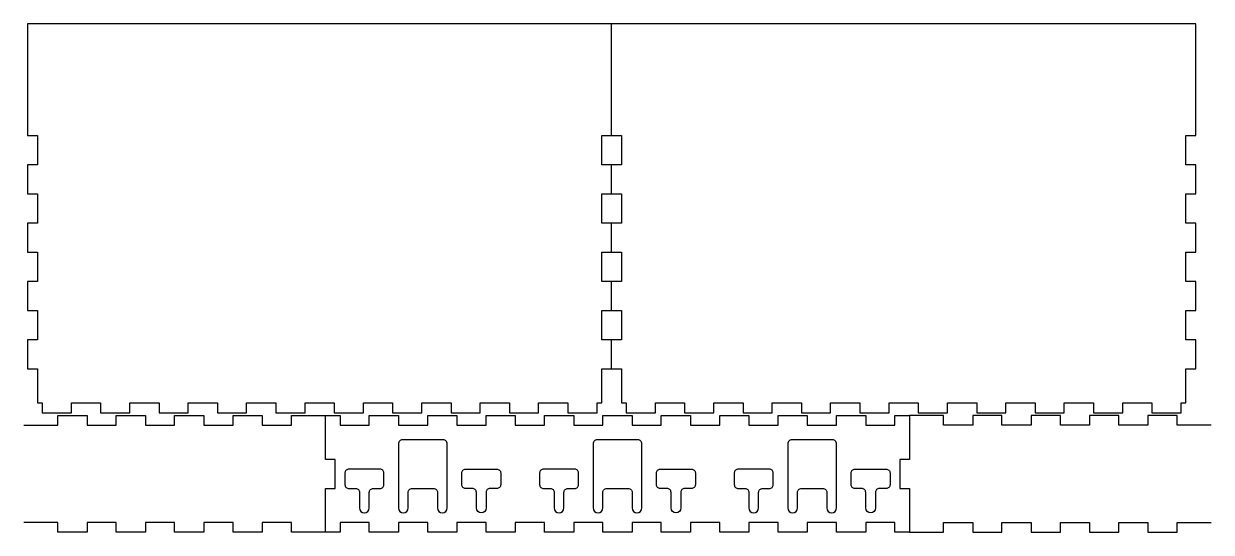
# Model space of a CAD drawing. Header units: millimetres. Extents: x 0 to 610, y 0 to 262.
import ezdxf

# ---------------------------------------------------------------- set-up
doc = ezdxf.new("R2010")
doc.units = ezdxf.units.MM
doc.layers.add('layer 1', color=7, linetype='Continuous')

msp = doc.modelspace()

# ---------------------------------------------------------------- linework, layer by layer
at = {"layer": 'layer 1'}
for p, q in [((302, 204), (307, 204)), ((307, 204), (307, 189)), ((307, 189), (302, 189)), ((302, 174), (307, 174)), ((307, 174), (307, 159)), ((307, 159), (302, 159)), ((302, 144), (307, 144)), ((307, 144), (307, 129)), ((307, 129), (302, 129)), ((302, 114), (307, 114)), ((307, 114), (307, 99)), ((307, 99), (302, 99))]:
    msp.add_line(p, q, dxfattribs=at)
at = {"layer": 'layer 1', "flags": 128}
for points in [[(302, 159), (297, 159), (297, 174), (302, 174), (302, 189), (297, 189), (297, 204), (302, 204), (302, 261.5), (2, 261.5), (2, 204), (7, 204), (7, 189), (2, 189), (2, 174), (7, 174), (7, 159), (2, 159), (2, 144), (7, 144), (7, 129), (2, 129), (2, 114), (7, 114), (7, 99), (2, 99), (2, 84), (7, 84), (7, 66.5), (9.5, 66.5), (9.5, 61.5), (24.5, 61.5), (24.5, 66.5), (39.5, 66.5), (39.5, 61.5), (54.5, 61.5), (54.5, 66.5), (69.5, 66.5), (69.5, 61.5), (84.5, 61.5), (84.5, 66.5), (99.5, 66.5), (99.5, 61.5), (114.5, 61.5), (114.5, 66.5), (129.5, 66.5), (129.5, 61.5), (144.5, 61.5), (144.5, 66.5), (159.5, 66.5), (159.5, 61.5), (174.5, 61.5), (174.5, 66.5), (189.5, 66.5), (189.5, 61.5), (204.5, 61.5), (204.5, 66.5), (219.5, 66.5), (219.5, 61.5), (234.5, 61.5), (234.5, 66.5), (249.5, 66.5), (249.5, 61.5), (264.5, 61.5), (264.5, 66.5), (279.5, 66.5), (279.5, 61.5), (294.5, 61.5), (294.5, 66.5), (297, 66.5), (297, 84), (302, 84), (302, 99), (297, 99), (297, 114), (302, 114), (302, 129), (297, 129), (297, 144), (302, 144), (302, 159)], [(302, 84), (307, 84), (307, 66.5), (309.5, 66.5), (309.5, 61.5), (324.5, 61.5), (324.5, 66.5), (339.5, 66.5), (339.5, 61.5), (354.5, 61.5), (354.5, 66.5), (369.5, 66.5), (369.5, 61.5), (384.5, 61.5), (384.5, 66.5), (399.5, 66.5), (399.5, 61.5), (414.5, 61.5), (414.5, 66.5), (429.5, 66.5), (429.5, 61.5), (444.5, 61.5), (444.5, 66.5), (459.5, 66.5), (459.5, 61.5), (474.5, 61.5), (474.5, 66.5), (489.5, 66.5), (489.5, 61.5), (504.5, 61.5), (504.5, 66.5), (519.5, 66.5), (519.5, 61.5), (534.5, 61.5), (534.5, 66.5), (549.5, 66.5), (549.5, 61.5), (564.5, 61.5), (564.5, 66.5), (579.5, 66.5), (579.5, 61.5), (594.5, 61.5), (594.5, 66.5), (597, 66.5), (597, 84), (602, 84), (602, 99), (597, 99), (597, 114), (602, 114), (602, 129), (597, 129), (597, 144), (602, 144), (602, 159), (597, 159), (597, 174), (602, 174), (602, 189), (597, 189), (597, 204), (602, 204), (602, 261.5), (302, 261.5)], [(0, 55), (17.5, 55), (17.5, 60), (32.5, 60), (32.5, 55), (47.5, 55), (47.5, 60), (62.5, 60), (62.5, 55), (77.5, 55), (77.5, 60), (92.5, 60), (92.5, 55), (107.5, 55), (107.5, 60), (122.5, 60), (122.5, 55), (137.5, 55), (137.5, 60), (155, 60)], [(610, 55), (592.5, 55), (592.5, 60), (577.5, 60), (577.5, 55), (562.5, 55), (562.5, 60), (547.5, 60), (547.5, 55), (532.5, 55), (532.5, 60), (517.5, 60), (517.5, 55), (502.5, 55), (502.5, 60), (487.5, 60), (487.5, 55), (472.5, 55), (472.5, 60), (455, 60)], [(155, 0), (137.5, 0), (137.5, 5), (122.5, 5), (122.5, 0), (107.5, 0), (107.5, 5), (92.5, 5), (92.5, 0), (77.5, 0), (77.5, 5), (62.5, 5), (62.5, 0), (47.5, 0), (47.5, 5), (32.5, 5), (32.5, 0), (17.5, 0), (17.5, 5), (0, 5)], [(455, 0), (472.5, 0), (472.5, 5), (487.5, 5), (487.5, 0), (502.5, 0), (502.5, 5), (517.5, 5), (517.5, 0), (532.5, 0), (532.5, 5), (547.5, 5), (547.5, 0), (562.5, 0), (562.5, 5), (577.5, 5), (577.5, 0), (592.5, 0), (592.5, 5), (610, 5)]]:
    msp.add_lwpolyline(points, dxfattribs=at)
msp.add_lwpolyline([(222.5, 55), (237.5, 55), (237.5, 60), (252.5, 60), (252.5, 55), (267.5, 55), (267.5, 60), (282.5, 60), (282.5, 55), (297.5, 55), (297.5, 60), (312.5, 60), (312.5, 55), (327.5, 55), (327.5, 60), (342.5, 60), (342.5, 55), (357.5, 55), (357.5, 60), (372.5, 60), (372.5, 55), (387.5, 55), (387.5, 60), (402.5, 60), (402.5, 55), (417.5, 55), (417.5, 60), (432.5, 60), (432.5, 55), (447.5, 55), (447.5, 60), (455, 60), (455, 37.5), (450, 37.5), (450, 22.5), (455, 22.5), (455, 0), (447.5, 0), (447.5, 5), (432.5, 5), (432.5, 0), (417.5, 0), (417.5, 5), (402.5, 5), (402.5, 0), (387.5, 0), (387.5, 5), (372.5, 5), (372.5, 0), (357.5, 0), (357.5, 5), (342.5, 5), (342.5, 0), (327.5, 0), (327.5, 5), (312.5, 5), (312.5, 0), (297.5, 0), (297.5, 5), (282.5, 5), (282.5, 0), (267.5, 0), (267.5, 5), (252.5, 5), (252.5, 0), (237.5, 0), (237.5, 5), (222.5, 5), (222.5, 0), (207.5, 0), (207.5, 5), (192.5, 5), (192.5, 0), (177.5, 0), (177.5, 5), (162.5, 5), (162.5, 0), (155, 0), (155, 22.5), (160, 22.5), (160, 37.5), (155, 37.5), (155, 60), (162.5, 60), (162.5, 55), (177.5, 55), (177.5, 60), (192.5, 60), (192.5, 55), (207.5, 55), (207.5, 60), (222.5, 60)], close=True, dxfattribs=at)
for points in [[(192.5, 22.5), (192.5, 12.5, 1), (197.5, 12.5), (197.5, 20.5, -0.414214), (199.5, 22.5), (210.5, 22.5, -0.414214), (212.5, 20.5), (212.5, 12.5, 1), (217.5, 12.5), (217.5, 45.5, 0.414214), (215.5, 47.5), (194.5, 47.5, 0.414214), (192.5, 45.5), (192.5, 22.5)], [(292.5, 22.5), (292.5, 12.5, 1), (297.5, 12.5), (297.5, 20.5, -0.414214), (299.5, 22.5), (310.5, 22.5, -0.414214), (312.5, 20.5), (312.5, 12.5, 1), (317.5, 12.5), (317.5, 45.5, 0.414214), (315.5, 47.5), (294.5, 47.5, 0.414214), (292.5, 45.5), (292.5, 22.5)], [(392.5, 22.5), (392.5, 12.5, 1), (397.5, 12.5), (397.5, 20.5, -0.414214), (399.5, 22.5), (410.5, 22.5, -0.414214), (412.5, 20.5), (412.5, 12.5, 1), (417.5, 12.5), (417.5, 45.5, 0.414214), (415.5, 47.5), (394.5, 47.5, 0.414214), (392.5, 45.5), (392.5, 22.5)], [(172.5, 20.5), (172.5, 12.5, 1), (177.5, 12.5), (177.5, 20.5, -0.414214), (179.5, 22.5), (183, 22.5, 0.414214), (185, 24.5), (185, 30.5, 0.414214), (183, 32.5), (167, 32.5, 0.414214), (165, 30.5), (165, 24.5, 0.414214), (167, 22.5), (170.5, 22.5, -0.414214), (172.5, 20.5)], [(237.5, 20.5), (237.5, 12.5, -1), (232.5, 12.5), (232.5, 20.5, 0.414214), (230.5, 22.5), (227, 22.5, -0.414214), (225, 24.5), (225, 30.5, -0.414214), (227, 32.5), (243, 32.5, -0.414214), (245, 30.5), (245, 24.5, -0.414214), (243, 22.5), (239.5, 22.5, 0.414214), (237.5, 20.5)], [(272.5, 20.5), (272.5, 12.5, 1), (277.5, 12.5), (277.5, 20.5, -0.414214), (279.5, 22.5), (283, 22.5, 0.414214), (285, 24.5), (285, 30.5, 0.414214), (283, 32.5), (267, 32.5, 0.414214), (265, 30.5), (265, 24.5, 0.414214), (267, 22.5), (270.5, 22.5, -0.414214), (272.5, 20.5)], [(337.5, 20.5), (337.5, 12.5, -1), (332.5, 12.5), (332.5, 20.5, 0.414214), (330.5, 22.5), (327, 22.5, -0.414214), (325, 24.5), (325, 30.5, -0.414214), (327, 32.5), (343, 32.5, -0.414214), (345, 30.5), (345, 24.5, -0.414214), (343, 22.5), (339.5, 22.5, 0.414214), (337.5, 20.5)], [(372.5, 20.5), (372.5, 12.5, 1), (377.5, 12.5), (377.5, 20.5, -0.414214), (379.5, 22.5), (383, 22.5, 0.414214), (385, 24.5), (385, 30.5, 0.414214), (383, 32.5), (367, 32.5, 0.414214), (365, 30.5), (365, 24.5, 0.414214), (367, 22.5), (370.5, 22.5, -0.414214), (372.5, 20.5)], [(437.5, 20.5), (437.5, 12.5, -1), (432.5, 12.5), (432.5, 20.5, 0.414214), (430.5, 22.5), (427, 22.5, -0.414214), (425, 24.5), (425, 30.5, -0.414214), (427, 32.5), (443, 32.5, -0.414214), (445, 30.5), (445, 24.5, -0.414214), (443, 22.5), (439.5, 22.5, 0.414214), (437.5, 20.5)]]:
    msp.add_lwpolyline(points, format="xyb", dxfattribs=at)

doc.saveas('drawing.dxf')
